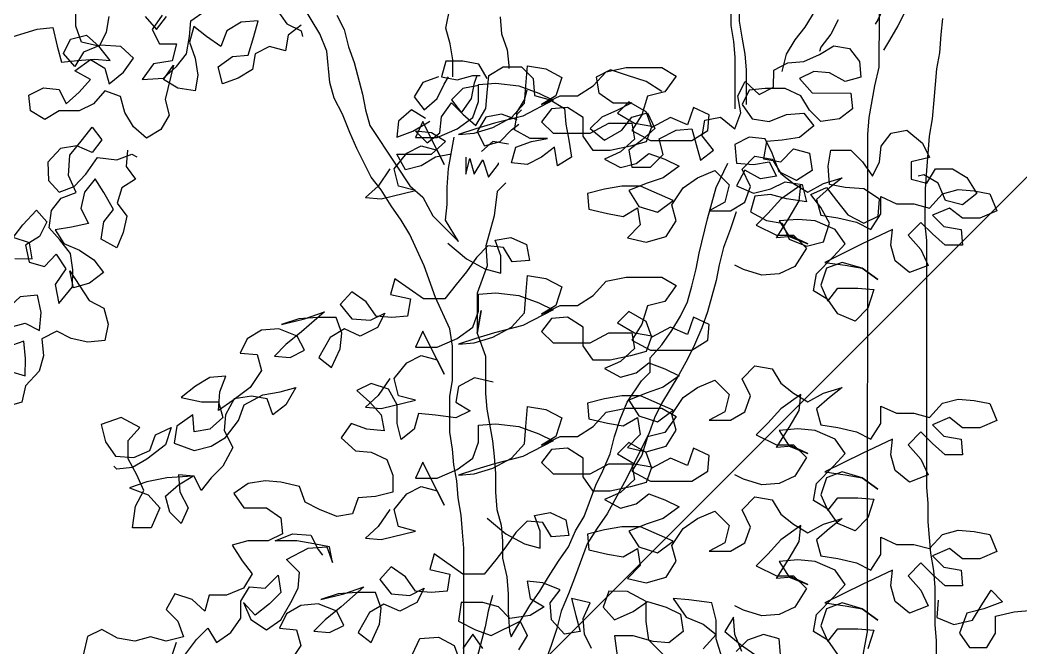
# Model space of a CAD drawing. Header units: inches. Extents: x 350994 to 353538, y 1581369 to 1583842.
# Drawn here: x 351499.144 to 351500.282, y 1583580.286 to 1583581 of the extents above; entities that cross this region are included whole.
import ezdxf

# ---------------------------------------------------------------- set-up
doc = ezdxf.new("R2010")
doc.units = ezdxf.units.IN
doc.header["$MEASUREMENT"] = 0
doc.linetypes.add('1', pattern=[0])
doc.layers.add('FOREST', color=96, linetype='Continuous')
doc.layers.add('TREE', color=81, linetype='1')

# ---------------------------------------------------------------- blocks, each defined once
blk = doc.blocks.new('TREE_4')
at = {"color": 94}
for points in [[(-470, 8776.1), (-493.2, 8741.5), (-519.3, 8718.4), (-487.5, 8715.4), (-418, 8732.7), (-452.7, 8741.4), (-461.4, 8776.1), (-435.3, 8807.9), (-406.4, 8822.4), (-374.6, 8813.6), (-360.2, 8784.7), (-403.5, 8871.5), (-417.9, 8839.7), (-374.6, 8839.7), (-334.1, 8857), (-302.3, 8880.1), (-290.7, 8911.9), (-290.6, 8946.6), (-255.9, 8949.4), (-209.7, 8943.6), (-169.2, 8929.1), (-140.3, 8914.6), (-201.1, 8882.9), (-258.9, 8868.5), (-296.5, 8856.9), (-331.2, 8845.4), (-299.4, 8848.3), (-261.8, 8859.8), (-224.2, 8880), (-198.1, 8908.9), (-195.2, 8943.6), (-192.3, 8984.1), (-154.7, 8978.3), (-122.9, 8960.9), (-134.5, 8923.3), (-163.5, 8906), (-125.8, 8923.3), (-91.2, 8923.3), (-59.3, 8943.5), (-33.3, 8972.4), (7.2, 8981), (79.5, 8980.9), (108.4, 8963.6), (85.2, 8931.8), (50.5, 8923.1), (38.9, 8885.6), (18.7, 8853.8), (56.2, 8833.5), (140.1, 8833.4), (171.9, 8853.6), (174.8, 8885.4), (143, 8899.9), (131.4, 8865.2), (96.7, 8879.7), (59.1, 8859.5), (47.6, 8891.3), (12.9, 8911.6), (-10.2, 8888.5), (24.4, 8868.2), (59.1, 8862.4), (47.5, 8830.6), (15.7, 8822), (-24.8, 8813.3), (-59.4, 8813.4), (-79.7, 8842.3), (-79.6, 8879.9), (-111.4, 8900.1), (-143.2, 8897.3), (-163.5, 8871.3), (-140.4, 8848.1), (-65.2, 8848.1), (-27.6, 8868.3), (18.7, 8868.2), (24.4, 8836.4), (-4.5, 8810.4), (-36.3, 8796), (-4.5, 8778.6), (27.3, 8787.3), (53.3, 8807.5), (85.1, 8795.9), (114, 8781.4), (82.2, 8758.3), (47.5, 8746.8), (12.8, 8732.3), (33, 8700.5), (70.5, 8688.9), (102.4, 8712), (35.9, 8741), (-1.7, 8741), (-36.4, 8735.3), (-71.1, 8726.6), (-68.2, 8694.8), (-30.7, 8686.1), (1.1, 8680.3), (30.1, 8697.6), (35.8, 8662.9), (9.8, 8636.9), (47.4, 8628.2), (87.8, 8639.7), (108.1, 8671.5), (99.5, 8703.3), (122.6, 8738), (151.6, 8758.2), (186.3, 8772.7), (215.2, 8743.7), (206.5, 8709), (174.6, 8691.7), (218, 8691.7), (246.9, 8709), (258.5, 8740.8), (241.2, 8775.5), (267.3, 8801.5), (301.9, 8795.7), (319.3, 8766.8), (345.3, 8746.5), (374.2, 8729.1), (406, 8746.4), (443.6, 8758), (417.5, 8737.7), (391.5, 8714.6), (400.1, 8682.8), (434.8, 8677), (472.4, 8668.3), (501.3, 8653.8), (521.6, 8685.6), (521.6, 8720.3), (553.4, 8705.8), (588.1, 8705.8), (619.9, 8697.1), (645.9, 8726), (677.8, 8734.6), (709.6, 8731.7), (741.4, 8725.9), (755.8, 8691.2), (721.1, 8676.8), (686.4, 8676.8), (660.4, 8697), (625.7, 8682.6), (648.8, 8659.5), (683.5, 8653.7), (686.3, 8621.9), (651.6, 8621.9), (625.6, 8645), (602.5, 8668.2), (576.5, 8642.2), (602.5, 8613.3), (616.9, 8581.4), (579.3, 8567), (550.4, 8590.2), (541.8, 8622), (544.7, 8653.8), (483.9, 8624.9), (408.7, 8587.4), (449.2, 8581.6), (483.9, 8575.8), (515.7, 8552.6), (483.9, 8575.8), (443.4, 8587.4), (411.6, 8575.8), (400, 8541.2), (414.4, 8509.3), (434.7, 8535.3), (475.2, 8535.3), (507, 8532.4), (495.4, 8494.8), (469.3, 8468.8), (434.7, 8483.3), (414.4, 8512.2), (385.6, 8529.6), (391.4, 8564.3), (426.1, 8599), (449.2, 8625), (429, 8653.9), (388.6, 8671.3), (353.9, 8674.2), (316.3, 8671.3), (336.5, 8639.5), (374.1, 8625), (342.3, 8639.5), (310.5, 8636.7), (336.5, 8677.1), (356.8, 8711.8), (359.7, 8743.6), (319.2, 8714.7), (293.2, 8685.8), (270, 8662.7), (310.5, 8642.4), (345.2, 8642.4), (371.2, 8616.4), (348, 8578.8), (316.2, 8564.4), (281.5, 8561.5), (243.9, 8573.1), (226.6, 8581.8)], [(-352.9, 8626.4), (-315.4, 8594.5), (-277.8, 8574.3), (-246, 8565.6), (-246, 8600.3), (-257.5, 8632.1), (-225.7, 8637.8), (-193.9, 8623.3), (-188.2, 8591.5), (-222.9, 8588.7), (-240.2, 8617.6), (-272, 8620.5), (-295.1, 8597.4), (-315.4, 8568.5), (-335.7, 8542.5), (-358.8, 8513.6), (-402.2, 8513.7), (-460, 8554.2), (-468.7, 8522.4), (-428.2, 8513.7), (-434, 8479), (-465.8, 8476.1), (-497.6, 8479), (-517.8, 8508), (-546.7, 8528.2), (-569.9, 8502.2), (-546.8, 8473.3), (-509.2, 8470.4), (-480.3, 8484.8), (-494.8, 8455.9), (-529.5, 8438.6), (-561.3, 8453.1), (-590.2, 8435.8), (-613.4, 8395.3), (-587.4, 8375), (-570, 8412.6), (-567.1, 8444.4), (-578.6, 8476.2), (-616.2, 8476.3), (-653.8, 8473.4), (-688.5, 8461.9), (-642.2, 8473.4), (-601.7, 8487.8), (-648, 8447.4), (-679.8, 8421.4), (-703, 8398.3), (-671.2, 8395.4), (-642.3, 8409.8), (-656.7, 8438.7), (-694.3, 8453.2), (-729, 8450.3), (-757.9, 8433), (-772.4, 8404.1), (-737.7, 8401.2), (-729, 8369.4), (-752.2, 8334.7), (-786.9, 8308.7), (-815.9, 8288.5), (-812.9, 8326.1), (-801.3, 8357.9), (-833.1, 8355), (-862.1, 8337.7), (-891, 8314.6), (-850.5, 8305.9), (-815.8, 8305.9), (-807.2, 8274.1), (-833.2, 8250.9), (-865, 8245.2), (-867.9, 8279.9), (-899.7, 8256.8), (-905.5, 8222.1), (-865.1, 8207.6), (-830.4, 8216.2), (-801.4, 8233.6), (-775.4, 8268.2), (-763.8, 8300), (-726.2, 8320.2), (-691.5, 8326), (-659.7, 8334.6), (-680, 8300), (-706, 8279.7), (-717.5, 8311.6), (-749.3, 8317.4), (-784, 8311.6), (-801.4, 8279.8), (-804.3, 8248), (-787, 8213.3), (-807.3, 8175.7), (-830.4, 8152.6), (-850.7, 8126.6), (-865.1, 8155.6), (-896.9, 8158.5), (-894.1, 8123.8), (-876.8, 8092), (-891.2, 8060.2), (-914.3, 8083.3), (-923, 8115.1), (-896.9, 8138.2), (-868, 8155.6), (-920.1, 8152.7), (-960.6, 8144.1), (-995.3, 8132.5), (-957.7, 8118.1), (-934.6, 8092), (-952, 8051.6), (-989.5, 8051.6), (-983.7, 8095), (-966.3, 8126.7), (-980.8, 8158.6), (-998.1, 8190.4), (-998.1, 8228), (-974.9, 8254), (-1012.5, 8274.2), (-1053, 8259.8), (-1044.3, 8225.1), (-1024.1, 8196.2), (-986.5, 8193.3), (-954.7, 8207.7), (-943.1, 8239.5), (-911.3, 8253.9), (-922.9, 8219.2), (-960.5, 8190.3), (-989.4, 8173), (-1021.2, 8170.2), (-1027, 8175.9)], [(-470, 8353), (-493.2, 8318.3), (-519.3, 8295.2), (-487.5, 8292.3), (-418, 8309.5), (-452.7, 8318.2), (-461.4, 8352.9), (-435.3, 8384.7), (-406.4, 8399.2), (-374.6, 8390.5), (-360.2, 8361.5), (-403.5, 8448.3), (-417.9, 8416.5), (-374.6, 8416.5), (-334.1, 8433.8), (-302.3, 8456.9), (-290.7, 8488.7), (-290.6, 8523.4), (-255.9, 8526.2), (-209.7, 8520.4), (-169.2, 8505.9), (-140.3, 8491.4), (-201.1, 8459.7), (-258.9, 8445.3), (-296.5, 8433.8), (-331.2, 8422.2), (-299.4, 8425.1), (-261.8, 8436.6), (-224.2, 8456.8), (-198.1, 8485.7), (-195.2, 8520.4), (-192.3, 8560.9), (-154.7, 8555.1), (-122.9, 8537.7), (-134.5, 8500.1), (-163.5, 8482.8), (-125.8, 8500.1), (-91.2, 8500.1), (-59.3, 8520.3), (-33.3, 8549.2), (7.2, 8557.8), (79.5, 8557.7), (108.4, 8540.4), (85.2, 8508.6), (50.5, 8499.9), (38.9, 8462.4), (18.7, 8430.6), (56.2, 8410.3), (140.1, 8410.2), (171.9, 8430.4), (174.8, 8462.2), (143, 8476.7), (131.4, 8442), (96.7, 8456.5), (59.1, 8436.3), (47.6, 8468.1), (12.9, 8488.4), (-10.2, 8465.3), (24.4, 8445), (59.1, 8439.2), (47.5, 8407.4), (15.7, 8398.8), (-24.8, 8390.1), (-59.4, 8390.2), (-79.7, 8419.1), (-79.6, 8456.7), (-111.4, 8477), (-143.2, 8474.1), (-163.5, 8448.1), (-140.4, 8424.9), (-65.2, 8424.9), (-27.6, 8445.1), (18.7, 8445), (24.4, 8413.2), (-4.5, 8387.2), (-36.3, 8372.8), (-4.5, 8355.4), (27.3, 8364.1), (53.3, 8384.3), (85.1, 8372.7), (114, 8358.2), (82.2, 8335.1), (47.5, 8323.6), (12.8, 8309.1), (33, 8277.3), (70.5, 8265.7), (102.4, 8288.8), (35.9, 8317.8), (-1.7, 8317.8), (-36.4, 8312.1), (-71.1, 8303.4), (-68.2, 8271.6), (-30.7, 8262.9), (1.1, 8257.1), (30.1, 8274.4), (35.8, 8239.7), (9.8, 8213.7), (47.4, 8205), (87.8, 8216.6), (108.1, 8248.3), (99.5, 8280.2), (122.6, 8314.8), (151.6, 8335), (186.3, 8349.5), (215.2, 8320.5), (206.5, 8285.8), (174.6, 8268.5), (218, 8268.5), (246.9, 8285.8), (258.5, 8317.6), (241.2, 8352.3), (267.3, 8378.3), (301.9, 8372.5), (319.3, 8343.6), (345.3, 8323.3), (374.2, 8305.9), (406, 8323.2), (443.6, 8334.8), (417.5, 8314.6), (391.5, 8291.5), (400.1, 8259.6), (434.8, 8253.8), (472.4, 8245.1), (501.3, 8230.6), (521.6, 8262.4), (521.6, 8297.1), (553.4, 8282.6), (588.1, 8282.6), (619.9, 8273.9), (645.9, 8302.8), (677.8, 8311.4), (709.6, 8308.5), (741.4, 8302.7), (755.8, 8268), (721.1, 8253.6), (686.4, 8253.6), (660.4, 8273.9), (625.7, 8259.4), (648.8, 8236.3), (683.5, 8230.5), (686.3, 8198.7), (651.6, 8198.7), (625.6, 8221.8), (602.5, 8245), (576.5, 8219), (602.5, 8190.1), (616.9, 8158.2), (579.3, 8143.8), (550.4, 8167), (541.8, 8198.8), (544.7, 8230.6), (483.9, 8201.7), (408.7, 8164.2), (449.2, 8158.4), (483.9, 8152.6), (515.7, 8129.4), (483.9, 8152.6), (443.4, 8164.2), (411.6, 8152.6), (400, 8118), (414.4, 8086.1), (434.7, 8112.2), (475.2, 8112.1), (507, 8109.2), (495.4, 8071.6), (469.3, 8045.6), (434.7, 8060.1), (414.4, 8089), (385.6, 8106.4), (391.4, 8141.1), (426.1, 8175.8), (449.2, 8201.8), (429, 8230.7), (388.6, 8248.1), (353.9, 8251), (316.3, 8248.1), (336.5, 8216.3), (374.1, 8201.8), (342.3, 8216.3), (310.5, 8213.5), (336.5, 8253.9), (356.8, 8288.6), (359.7, 8320.4), (319.2, 8291.5), (293.2, 8262.6), (270, 8239.5), (310.5, 8219.2), (345.2, 8219.2), (371.2, 8193.2), (348, 8155.6), (316.2, 8141.2), (281.5, 8138.3), (243.9, 8149.9), (226.6, 8158.6)], [(-261.6, 8345.6), (-299.2, 8354.3), (-331, 8337), (-336.9, 8305.2), (-308, 8287.8), (-336.9, 8273.4), (-377.4, 8279.2), (-412, 8282.1), (-420.7, 8250.3), (-446.8, 8230.1), (-455.4, 8261.9), (-455.4, 8299.5), (-472.7, 8331.3), (-507.4, 8342.9), (-536.3, 8328.5), (-510.3, 8305.3), (-487.2, 8279.3), (-481.5, 8247.5), (-516.2, 8250.4), (-548, 8262), (-568.2, 8233.1), (-539.3, 8207.1), (-507.5, 8204.1), (-475.7, 8189.7), (-464.2, 8157.8), (-464.2, 8123.2), (-498.9, 8114.5), (-533.6, 8111.7), (-545.2, 8079.9), (-577, 8074.1), (-611.7, 8088.6), (-640.6, 8103.1), (-652.2, 8134.9), (-689.7, 8143.6), (-721.5, 8146.5), (-756.2, 8140.8), (-785.2, 8120.6), (-765, 8091.6), (-718.7, 8091.6), (-689.8, 8071.3), (-686.9, 8039.5), (-715.9, 8025.1), (-756.3, 8025.1), (-788.2, 8016.5), (-767.9, 7984.6), (-747.7, 7958.6), (-765.1, 7929.7), (-799.8, 7915.3), (-834.5, 7915.3), (-843.2, 7883.5), (-869.2, 7906.7), (-903.9, 7918.3), (-921.3, 7886.5), (-898.2, 7863.3), (-886.6, 7831.5), (-921.3, 7822.9), (-953.1, 7831.6), (-984.9, 7822.9), (-1019.6, 7828.7), (-1051.4, 7846.1), (-1080.3, 7831.7), (-1089.1, 7794.1)], [(-424.1, 7796.4), (-409.6, 7828.2), (-372, 7831), (-340.2, 7813.7), (-328.7, 7781.9)], [(319, 7795.7), (316.1, 7827.5), (284.4, 7836.2), (252.5, 7824.7), (229.4, 7801.6)], [(240.9, 7801.6), (226.5, 7836.3), (223.7, 7871), (206.3, 7842.1), (238.1, 7816), (267, 7795.8)], [(200.5, 7790), (188.9, 7827.6), (189, 7865.2), (180.3, 7899.9), (134.1, 7905.8), (102.3, 7908.7), (128.3, 7871.1), (162.9, 7856.6), (188.9, 7836.3), (162.9, 7807.4)], [(84.8, 7793), (53, 7824.9), (47.3, 7862.5), (47.3, 7902.9), (9.8, 7923.2), (-27.8, 7923.3), (-39.4, 7891.5), (-16.3, 7865.4), (21.3, 7882.7), (50.2, 7902.9), (87.8, 7891.3), (116.7, 7876.9), (122.4, 7842.2), (93.5, 7819.1), (61.7, 7822), (21.2, 7833.6), (-16.3, 7833.6), (-10.6, 7793.1)], [(-62.6, 7807.6), (-77.1, 7836.6), (-79.9, 7868.4), (-65.4, 7900.2), (-103, 7908.9), (-94.4, 7874.2), (-85.7, 7842.3), (-117.5, 7836.6), (-143.5, 7865.5), (-146.4, 7900.2), (-126.1, 7926.2), (-160.8, 7940.7), (-192.6, 7943.6), (-186.9, 7908.9), (-158, 7891.6), (-186.9, 7874.2), (-227.4, 7868.5), (-250.5, 7891.7), (-282.3, 7900.4), (-325.7, 7900.4), (-331.5, 7862.8), (-296.8, 7845.4), (-265, 7833.8), (-207.1, 7862.7), (-192.7, 7833.8), (-210.1, 7804.9)], [(-282.4, 7807.8), (-302.6, 7836.8), (-322.8, 7807.9)], [(-470, 8088.5), (-493.2, 8053.8), (-519.3, 8030.7), (-487.5, 8027.8), (-418, 8045), (-452.7, 8053.8), (-461.4, 8088.5), (-435.3, 8120.2), (-406.4, 8134.7), (-374.6, 8126), (-360.2, 8097), (-403.5, 8183.8), (-417.9, 8152), (-374.6, 8152), (-334.1, 8169.3), (-302.3, 8192.4), (-290.7, 8224.2), (-290.6, 8258.9), (-255.9, 8261.7), (-209.7, 8255.9), (-169.2, 8241.4), (-140.3, 8226.9), (-201.1, 8195.2), (-258.9, 8180.8), (-296.5, 8169.3), (-331.2, 8157.7), (-299.4, 8160.6), (-261.8, 8172.1), (-224.2, 8192.3), (-198.1, 8221.2), (-195.2, 8255.9), (-192.3, 8296.4), (-154.7, 8290.6), (-122.9, 8273.2), (-134.5, 8235.6), (-163.5, 8218.3), (-125.8, 8235.6), (-91.2, 8235.6), (-59.3, 8255.8), (-33.3, 8284.7), (7.2, 8293.3), (79.5, 8293.2), (108.4, 8275.9), (85.2, 8244.1), (50.5, 8235.4), (38.9, 8197.9), (18.7, 8166.1), (56.2, 8145.8), (140.1, 8145.7), (171.9, 8165.9), (174.8, 8197.7), (143, 8212.2), (131.4, 8177.5), (96.7, 8192), (59.1, 8171.8), (47.6, 8203.6), (12.9, 8223.9), (-10.2, 8200.8), (24.4, 8180.5), (59.1, 8174.7), (47.5, 8142.9), (15.7, 8134.3), (-24.8, 8125.6), (-59.4, 8125.7), (-79.7, 8154.6), (-79.6, 8192.2), (-111.4, 8212.5), (-143.2, 8209.6), (-163.5, 8183.6), (-140.4, 8160.4), (-65.2, 8160.4), (-27.6, 8180.6), (18.7, 8180.5), (24.4, 8148.7), (-4.5, 8122.7), (-36.3, 8108.3), (-4.5, 8090.9), (27.3, 8099.6), (53.3, 8119.8), (85.1, 8108.2), (114, 8093.7), (82.2, 8070.6), (47.5, 8059.1), (12.8, 8044.7), (33, 8012.8), (70.5, 8001.2), (102.4, 8024.3), (35.9, 8053.3), (-1.7, 8053.3), (-36.4, 8047.6), (-71.1, 8038.9), (-68.2, 8007.1), (-30.7, 7998.4), (1.1, 7992.6), (30.1, 8009.9), (35.8, 7975.2), (9.8, 7949.2), (47.4, 7940.5), (87.8, 7952.1), (108.1, 7983.8), (99.5, 8015.7), (122.6, 8050.3), (151.6, 8070.5), (186.3, 8085), (215.2, 8056), (206.5, 8021.3), (174.6, 8004), (218, 8004), (246.9, 8021.3), (258.5, 8053.1), (241.2, 8087.8), (267.3, 8113.8), (301.9, 8108), (319.3, 8079.1), (345.3, 8058.8), (374.2, 8041.4), (406, 8058.7), (443.6, 8070.3), (417.5, 8050.1), (391.5, 8027), (400.1, 7995.1), (434.8, 7989.3), (472.4, 7980.6), (501.3, 7966.1), (521.6, 7997.9), (521.6, 8032.6), (553.4, 8018.1), (588.1, 8018.1), (619.9, 8009.4), (645.9, 8038.3), (677.8, 8046.9), (709.6, 8044), (741.4, 8038.2), (755.8, 8003.5), (721.1, 7989.1), (686.4, 7989.1), (660.4, 8009.4), (625.7, 7994.9), (648.8, 7971.8), (683.5, 7966), (686.3, 7934.2), (651.6, 7934.2), (625.6, 7957.4), (602.5, 7980.5), (576.5, 7954.5), (602.5, 7925.6), (616.9, 7893.7), (579.3, 7879.3), (550.4, 7902.5), (541.8, 7934.3), (544.7, 7966.1), (483.9, 7937.2), (408.7, 7899.7), (449.2, 7893.9), (483.9, 7888.1), (515.7, 7864.9), (483.9, 7888.1), (443.4, 7899.7), (411.6, 7888.2), (400, 7853.5), (414.4, 7821.7), (434.7, 7847.7), (475.2, 7847.6), (507, 7844.7), (495.4, 7807.1)], [(434.7, 7795.6), (414.4, 7824.5), (385.6, 7841.9), (391.4, 7876.6), (426.1, 7911.3), (449.2, 7937.3), (429, 7966.2), (388.6, 7983.6), (353.9, 7986.5), (316.3, 7983.7), (336.5, 7951.8), (374.1, 7937.3), (342.3, 7951.8), (310.5, 7949), (336.5, 7989.4), (356.8, 8024.1), (359.7, 8055.9), (319.2, 8027), (293.2, 7998.1), (270, 7975), (310.5, 7954.7), (345.2, 7954.7), (371.2, 7928.7), (348, 7891.1), (316.2, 7876.7), (281.5, 7873.8), (243.9, 7885.4), (226.6, 7894.1)], [(-273.5, 8070.9), (-235.9, 8039.1), (-198.3, 8018.8), (-166.5, 8010.1), (-166.5, 8044.8), (-178, 8076.6), (-146.2, 8082.4), (-114.4, 8067.9), (-108.7, 8036.1), (-143.4, 8033.2), (-160.7, 8062.2), (-192.5, 8065.1), (-215.7, 8042), (-235.9, 8013.1), (-256.2, 7987.1), (-279.3, 7958.2), (-322.7, 7958.2), (-380.5, 7998.7), (-389.2, 7967), (-348.7, 7958.2), (-354.5, 7923.6), (-386.4, 7920.7), (-418.2, 7923.6), (-438.4, 7952.5), (-467.3, 7972.8), (-490.4, 7946.8), (-467.3, 7917.9), (-429.7, 7914.9), (-400.8, 7929.4), (-415.3, 7900.5), (-450, 7883.2), (-481.8, 7897.6), (-510.7, 7880.3), (-533.9, 7839.9), (-507.9, 7819.6), (-490.5, 7857.2), (-487.6, 7889), (-499.1, 7920.8), (-536.7, 7920.8), (-574.3, 7918), (-609, 7906.4), (-562.7, 7918), (-522.2, 7932.4), (-568.5, 7891.9), (-600.4, 7866), (-623.5, 7842.8), (-591.7, 7839.9), (-562.8, 7854.4), (-577.2, 7883.3), (-614.8, 7897.8), (-649.5, 7894.9), (-678.4, 7877.6), (-692.9, 7848.7), (-658.2, 7845.8), (-649.6, 7814), (-672.7, 7779.3)], [(-901.1, 7820), (-912.7, 7785.3)], [(-886.7, 7791), (-860.6, 7825.7), (-837.5, 7848.8), (-820.1, 7819.9), (-791.2, 7840.1), (-770.9, 7869), (-770.9, 7903.7), (-753.5, 7932.6), (-721.7, 7929.7), (-695.7, 7955.7), (-689.9, 7921), (-713.1, 7897.9), (-742, 7874.8), (-765.1, 7900.8), (-750.7, 7866.1), (-718.9, 7845.8), (-690, 7866), (-669.7, 7900.7), (-655.2, 7929.6), (-652.3, 7961.4), (-678.3, 7987.5), (-634.9, 8010.5), (-597.3, 8013.4), (-585.8, 7981.6), (-591.6, 8013.4), (-623.4, 8019.2), (-658, 8025), (-701.4, 8025.1), (-666.7, 8039.5), (-629.1, 8036.6), (-614.7, 8007.6), (-606, 7996.1)], [(637.2, 7905.3), (634.2, 7870.6), (668.9, 7856.1), (706.5, 7864.8), (723.9, 7893.7), (744.1, 7925.4), (767.3, 7902.3), (729.7, 7887.9), (695, 7879.2), (680.5, 7838.8), (700.7, 7809.8), (735.4, 7809.8), (752.7, 7838.7), (752.8, 7873.4), (790.4, 7882), (828, 7884.9)], [(76.2, 4722.5), (79.1, 4687.8), (90.6, 4656), (93.5, 4624.2), (93.5, 4618.4)], [(-253.4, 4725.7), (-239, 4696.8), (-230.3, 4662.1), (-218.8, 4630.2), (-201.5, 4566.6), (-195.7, 4534.8), (-187.1, 4503), (-135.1, 4424.9), (-135.1, 4424.9), (-106.2, 4381.5), (-80.2, 4358.3), (-60, 4320.7), (-8, 4268.6), (-34, 4312), (-31.1, 4343.8), (-31.1, 4378.5), (-28.1, 4416.1), (-16.5, 4479.7)], [(-19.3, 4601.1), (-19.3, 4635.8), (-25, 4667.6), (-33.7, 4699.5), (-25, 4742.8)], [(645.7, 4612.1), (654.4, 4646.8), (671.8, 4675.7), (692, 4701.7), (726.8, 4759.5), (741.3, 4788.4), (781.8, 4840.4), (810.8, 4904), (822.4, 4935.8), (839.8, 4999.4), (845.6, 5034), (863, 5097.6), (871.7, 5132.3), (880.4, 5164.1), (892, 5195.9), (900.7, 5227.7), (912.3, 5259.5), (921, 5291.3), (932.6, 5323.1), (950, 5386.7), (958.7, 5409.8)], [(573.4, 4545.7), (573.4, 4615.1), (570.6, 4646.9), (564.8, 4681.6), (559.1, 4713.4), (559.1, 4782.8), (567.8, 4817.4), (596.8, 4875.2), (614.2, 4904.1), (646, 4947.5), (640.3, 4973.5), (654.7, 5005.3), (669.2, 5034.2), (689.5, 5063.1), (706.9, 5092), (721.3, 5126.7), (730.1, 5158.5), (744.5, 5193.2), (759, 5222.1), (779.3, 5253.8), (799.6, 5282.7), (814, 5311.6), (828.5, 5343.4)], [(0.8, 850), (9.5, 896.3), (10, 1900.6), (12.9, 1935.3), (24.6, 1998.9), (33.3, 2036.5), (33.4, 2143.5)], [(2.8, 3435.9), (3, 3649.9), (0.1, 3681.7), (-2.8, 3716.4), (-8.5, 3751.1), (-11.4, 3785.8), (-17.1, 3817.6), (-20, 3849.4), (-25.7, 3884.1), (-25.7, 3956.4), (-19.9, 3988.2), (-19.8, 4057.6), (-25.6, 4092.3), (-54.4, 4155.9), (-77.5, 4219.5), (-106.3, 4283.2), (-123.7, 4312.1), (-143.9, 4341), (-164.1, 4372.9), (-184.3, 4398.9), (-213.2, 4456.8), (-227.6, 4488.6), (-242, 4526.2), (-259.3, 4558), (-268, 4589.8), (-273.7, 4653.4), (-288.1, 4688.1), (-322.8, 4746)], [(594.3, 5274.3), (597.1, 5239.6), (600, 5207.7), (599.9, 5063.2), (596.9, 5031.4), (573.7, 4904.2), (562.1, 4872.4), (559.2, 4840.6), (547.6, 4808.8), (541.8, 4777), (541.7, 4704.7), (547.5, 4672.9), (550.3, 4641.1), (550.2, 4537)], [(758.6, 4716.1), (744.1, 4687.2), (723.8, 4661.2), (720.9, 4652.5)], [(-974.3, 4660.3), (-933.8, 4674.7), (-858.6, 4697.7), (-826.8, 4700.6), (-818.2, 4663), (-809.5, 4631.2), (-777.7, 4634.1), (-743, 4636.9), (-711.2, 4634), (-734.3, 4662.9), (-769, 4671.6), (-780.5, 4703.5), (-780.5, 4741)], [(-325.7, 4705.5), (-351.7, 4685.3), (-357.5, 4653.5), (-389.3, 4662.2), (-418.3, 4647.8), (-424.1, 4616), (-453, 4598.6), (-484.8, 4587.1), (-493.5, 4621.8), (-464.5, 4642), (-432.7, 4644.9), (-421.1, 4682.5), (-412.4, 4714.3), (-447.1, 4711.4), (-476, 4694.1), (-487.6, 4662.3), (-516.5, 4682.6), (-542.5, 4702.8), (-551.2, 4671), (-539.7, 4639.2), (-534, 4604.5), (-539.8, 4572.7), (-574.5, 4578.5), (-603.4, 4595.9), (-583.1, 4624.8), (-600.5, 4555.4), (-591.9, 4523.6), (-609.2, 4494.7), (-638.2, 4477.4), (-664.2, 4500.5), (-681.5, 4529.5), (-690.1, 4561.3), (-721.9, 4572.9), (-745.1, 4546.9), (-774, 4532.4), (-814.5, 4532.5), (-843.4, 4515.2), (-872.3, 4532.5), (-875.2, 4564.3), (-846.2, 4578.8), (-814.4, 4575.8), (-800, 4546.9), (-774, 4570), (-750.8, 4596), (-782.6, 4613.4), (-750.8, 4636.5), (-721.9, 4619.1), (-713.2, 4587.3), (-684.3, 4610.4), (-664, 4639.3), (-690, 4662.5), (-730.5, 4665.4), (-765.2, 4651), (-782.6, 4622.1), (-805.7, 4648.1), (-791.2, 4677), (-759.4, 4685.7), (-733.4, 4662.5), (-718.9, 4691.4), (-713.1, 4723.2)], [(-640.8, 4723.1), (-617.7, 4697.1), (-597.5, 4723.1)], [(-606.1, 4726), (-626.4, 4697.1), (-612, 4668.2), (-577.3, 4668.2), (-586, 4633.5), (-623.6, 4627.7), (-646.7, 4595.9), (-603.4, 4598.8), (-577.3, 4621.9), (-557, 4647.9), (-551.2, 4682.6), (-548.3, 4714.4), (-519.4, 4734.6)], [(-377.7, 4740.3), (-354.6, 4708.4), (-325.7, 4693.9), (-322.8, 4682.4)], [(402.8, 4571.8), (371, 4592.1), (333.4, 4603.7), (298.7, 4615.3), (269.8, 4600.9), (275.6, 4569.1), (304.5, 4548.8), (342.1, 4548.8), (313.1, 4534.3), (281.3, 4519.9), (258.2, 4496.8), (287.1, 4473.6), (321.8, 4493.8), (342, 4519.9), (373.8, 4528.5), (388.3, 4496.7), (362.2, 4473.6), (336.2, 4453.4), (341.9, 4418.7), (379.5, 4418.6), (405.6, 4444.6), (396.9, 4476.4), (431.6, 4493.7), (463.4, 4496.6), (480.7, 4433), (506.8, 4453.2), (483.7, 4482.1), (489.5, 4513.9), (521.3, 4519.7), (550.2, 4496.5), (561.8, 4528.3), (556, 4563), (570.5, 4591.9), (599.4, 4565.9), (628.3, 4580.3), (628.4, 4615), (657.3, 4629.4), (689.1, 4632.3), (720.9, 4646.7), (749.8, 4664), (781.6, 4658.2), (801.9, 4632.2), (804.7, 4600.4), (772.9, 4591.7), (741.1, 4609.1), (709.3, 4612), (680.4, 4597.6), (706.4, 4568.7), (784.4, 4568.6), (787.3, 4536.8), (761.3, 4516.6), (723.7, 4510.8), (700.6, 4534), (683.2, 4562.9), (651.5, 4577.4), (611, 4577.4), (579.2, 4574.6), (564.7, 4545.7), (584.9, 4516.7), (619.6, 4510.9), (654.3, 4525.3), (689, 4528.2), (709.2, 4502.2), (680.3, 4479.1), (645.6, 4473.3), (613.8, 4470.5), (608, 4435.8), (642.6, 4429.9), (668.7, 4455.9), (700.5, 4447.2), (706.2, 4412.5), (674.4, 4392.3), (639.7, 4409.7), (625.3, 4447.3), (610.9, 4476.2), (579.1, 4479.2), (550.2, 4464.7), (553, 4427.1), (587.7, 4424.2), (619.5, 4430), (633.9, 4401), (602.1, 4395.3), (570.3, 4412.7), (553, 4380.9), (587.7, 4366.4), (622.4, 4375), (651.3, 4389.5), (686, 4383.6), (694.6, 4348.9), (654.1, 4354.8), (622.3, 4363.5), (590.5, 4360.6), (581.8, 4328.8), (613.6, 4311.4), (645.4, 4305.6), (659.9, 4273.8), (694.5, 4259.3), (729.2, 4268), (740.8, 4305.5), (723.5, 4337.4), (703.3, 4363.4), (735.1, 4377.8), (755.3, 4351.8), (778.4, 4322.8), (810.2, 4305.5), (839.2, 4319.9), (842.1, 4354.6), (810.3, 4374.9), (772.7, 4377.8), (740.9, 4383.6), (738.1, 4421.2), (743.9, 4453), (784.3, 4452.9), (807.4, 4429.8), (827.7, 4400.9), (842.1, 4429.8), (845.1, 4461.6), (865.3, 4487.6), (897.1, 4493.3), (928.9, 4467.3), (943.3, 4438.3), (905.8, 4429.7), (905.7, 4395), (937.5, 4386.3), (954.9, 4415.2), (989.6, 4415.2), (1018.5, 4397.8), (1038.7, 4366), (1009.8, 4342.9), (975.1, 4351.6), (960.6, 4386.3), (931.8, 4403.7), (920.2, 4400.8)], [(50.1, 4598.2), (32.8, 4627.1), (1, 4632.9), (-33.7, 4633), (-42.4, 4601.2), (-10.6, 4595.3), (21.2, 4604), (35.6, 4604)], [(-22.3, 4445), (-54.1, 4439.3), (-83.1, 4421.9), (-114.9, 4413.3), (-132.2, 4445.1), (-62.8, 4445), (-33.9, 4471), (-62.8, 4488.4), (-94.6, 4491.3), (-71.5, 4468.2), (-45.4, 4488.4), (-42.5, 4520.2), (-22.2, 4549.1), (0.9, 4525.9), (26.9, 4502.8), (47.1, 4537.5), (50.1, 4569.3), (53, 4604), (81.9, 4621.3), (119.5, 4621.3), (142.6, 4598.1), (145.5, 4563.4), (177.3, 4554.7), (206.2, 4537.3), (209, 4505.5), (214.8, 4473.7), (220.5, 4439), (191.6, 4421.7), (185.8, 4459.3), (159.8, 4439.1), (130.9, 4424.6), (99.1, 4427.6), (107.8, 4459.3), (139.6, 4470.9), (171.4, 4476.6), (136.7, 4476.7), (104.9, 4494), (110.7, 4525.8), (119.4, 4534.5)], [(-48.2, 4601.2), (-80, 4589.6), (-97.4, 4560.7), (-77.2, 4534.7), (-51.2, 4557.8), (-36.7, 4586.7), (-28, 4601.1)], [(32.7, 4583.7), (0.9, 4578), (-22.2, 4554.9), (-2, 4528.8), (18.2, 4557.7), (24.1, 4589.5), (29.8, 4604)], [(107.8, 4525.8), (125.2, 4554.7), (131, 4575)], [(-74.3, 4517.3), (-103.2, 4534.7), (-129.3, 4511.6), (-132.2, 4479.8), (-100.4, 4491.3), (-71.4, 4508.7), (-65.6, 4511.6)], [(110.7, 4514.3), (78.9, 4525.9), (47.1, 4520.1), (29.7, 4491.2), (44.2, 4462.3), (76, 4470.9), (99.1, 4494.1), (113.6, 4505.6)], [(-676.3, 4453.1), (-679.2, 4420.3), (-659.9, 4394.4), (-687.9, 4377), (-697, 4346), (-677.7, 4320.1), (-684.7, 4287.1), (-698, 4256), (-729.2, 4273.3), (-724.3, 4308.2), (-704.8, 4333.5), (-724.4, 4367.5), (-741.7, 4395.6), (-763.3, 4368.2), (-770.3, 4335.2), (-754.9, 4305.1), (-789.4, 4297.7), (-822, 4292.5), (-804.6, 4264.5), (-773.5, 4251.2), (-744.2, 4231.8), (-724.8, 4205.9), (-752.7, 4184.5), (-785.1, 4175.1), (-792.5, 4209.7), (-753.5, 4149.7), (-724.3, 4134.3), (-715, 4101.9), (-722, 4068.9), (-756.7, 4065.7), (-789.7, 4072.7), (-818.9, 4088), (-849, 4072.6), (-845.7, 4038), (-854.9, 4007), (-882.5, 3977.4), (-889.5, 3944.4), (-921.9, 3935.1)], [(-914.2, 4006.9), (-883.2, 3997.8), (-882.4, 4032.6), (-885.6, 4067.3), (-920, 4055.8)], [(-915.2, 4094.9), (-882.8, 4104.2), (-853.7, 4088.9), (-850.9, 4125.8), (-858.2, 4160.3), (-892.9, 4157), (-922.6, 4129.4)], [(-903.8, 4234.4), (-869, 4233.6), (-874.2, 4266.1), (-907.4, 4277.2), (-887.8, 4302.4), (-860.2, 4332.1), (-838.9, 4308.3), (-854.2, 4279.1), (-882.3, 4261.7), (-874.9, 4227.2), (-843.9, 4218.1), (-820.3, 4243.5), (-800.8, 4213.5), (-822.2, 4182), (-814.7, 4143.4), (-787.2, 4177.1), (-786.4, 4211.9), (-791.6, 4244.5), (-813.1, 4272.4), (-834.4, 4296.1), (-829.5, 4331.1), (-809.9, 4356.3), (-779.6, 4367.6), (-795.2, 4401.9), (-792.5, 4442.9), (-767, 4474.5), (-747.5, 4499.7), (-728.1, 4473.8), (-747.7, 4448.5), (-778.9, 4461.8), (-811.4, 4456.5), (-837, 4429), (-835.7, 4392.3), (-814.4, 4368.5), (-784.1, 4379.8), (-760.5, 4405.1), (-737.1, 4438.7), (-698.1, 4433.9), (-667.8, 4445.2), (-657.4, 4439.5)], [(93.3, 4465.1), (61.5, 4471), (38.4, 4450.7)], [(6.6, 4439.2), (6.5, 4404.5), (15.2, 4436.3), (23.9, 4404.5), (41.3, 4433.4), (52.8, 4398.7), (73.1, 4424.7), (73.1, 4427.6)], [(98.2, 3470.5), (118.5, 3505.2), (135.8, 3534.1), (156.1, 3563), (173.5, 3591.9), (193.8, 3623.7), (214, 3652.6), (228.5, 3684.4), (245.9, 3713.3), (269.1, 3776.9), (283.6, 3805.8), (298, 3840.4), (306.7, 3875.1), (318.3, 3909.8), (332.8, 3944.5), (361.8, 3987.8), (379.1, 4005.2), (379.2, 4034.1), (402.3, 4060.1), (422.6, 4089), (440, 4117.9), (454.5, 4146.8), (463.2, 4178.6), (471.9, 4213.3), (477.7, 4245.1), (495.1, 4314.4), (512.5, 4378), (535.7, 4427.2)], [(87.5, 4387.1), (70.1, 4369.8), (64.3, 4320.6), (46.9, 4259.9), (49.7, 4219.4), (29.4, 4164.5), (29.4, 4083.6), (38.1, 4129.8), (29.4, 4083.6), (46.7, 4037.3), (46.6, 3962.1), (49.5, 3930.3), (61, 3866.7), (63.8, 3834.9), (66.7, 3800.2), (66.7, 3762.6), (69.5, 3727.9), (78.2, 3696.1), (81, 3664.3), (81, 3629.6), (89.6, 3592), (92.5, 3557.3), (92.5, 3519.7), (95.3, 3482.1), (98.2, 3470.5)], [(552.9, 4328.8), (541.3, 4294.1), (526.8, 4256.6), (518.1, 4221.9), (512.3, 4190.1), (494.9, 4126.5), (483.3, 4094.7), (468.8, 4060), (454.3, 4031.1), (437, 3999.3), (402.2, 3941.5), (387.7, 3912.6), (376.1, 3880.8), (326.9, 3782.6), (292.1, 3719), (271.9, 3690.1), (251.6, 3658.3), (228.4, 3594.7), (213.9, 3557.2), (199.4, 3522.5), (190.7, 3487.8), (179.1, 3453.1), (167.5, 3421.3)], [(160.6, 2134.7), (157.7, 2102.9), (154.7, 2065.3), (148.9, 2033.5), (143.1, 1969.9), (140.2, 1932.3), (134.3, 1897.6), (128.5, 1828.2), (125.6, 1790.7), (125.5, 1718.4), (128.4, 1686.6), (128.3, 1188.2), (131.2, 1156.4), (131.1, 1118.8), (136.9, 1055.2), (142.6, 1020.5), (145.5, 985.8), (145.4, 910.6), (148.3, 878.8), (148.2, 844.1), (145.3, 809.4), (145, 433.6), (147.8, 401.8), (167.8, -30.6)], [(60.7, 3554.4), (52, 3522.6), (46.2, 3490.8), (28.8, 3427.2), (25.8, 3392.5), (20, 3328.9), (14.2, 3297.1), (11.3, 3285.6)], [(146.4, 2420.9), (143.5, 2386.3), (129, 2354.5), (111.6, 2322.7), (100, 2288), (88.4, 2256.2), (59.4, 2192.6), (45, 2163.7), (30.5, 2131.9), (24.7, 2123.3)], [(149.1, 2238.8), (128.8, 2204.1), (108.6, 2172.3), (85.4, 2149.2), (70.9, 2120.3), (53.6, 2091.4), (42, 2071.2)]]:
    blk.add_lwpolyline(points, dxfattribs=at)

msp = doc.modelspace()

# ---------------------------------------------------------------- hatches: boundary and pattern name
at = {"layer": 'FOREST', "lineweight": 5}
h = msp.add_hatch(dxfattribs=at)
h.set_pattern_fill('ANSI31', color=96, scale=50, style=0)
h.paths.add_polyline_path([(351604.9274, 1583347.98), (351663.0036, 1583522.9504), (351611.8779, 1583545.3594), (351490.2916, 1583598.0852), (351436.5696, 1583404.4646), (351529.745, 1583373.1705)])
h.paths.add_polyline_path([(351517.5086, 1583480.1397), (351575.3657, 1583480.1397), (351575.3657, 1583465.1397), (351517.5086, 1583465.1397)], flags=24)

# ---------------------------------------------------------------- block references
at = {"layer": 'TREE', "lineweight": 5, "xscale": 0.0005632341344607994, "yscale": 0.0005632341490127146, "zscale": 0.0005632341444477617}
for p in [(351500.1026, 1583579.7997), (351499.6473, 1583578.3442), (351499.8294, 1583575.8881)]:
    msp.add_blockref('TREE_4', p, dxfattribs=at)

doc.saveas('drawing.dxf')
